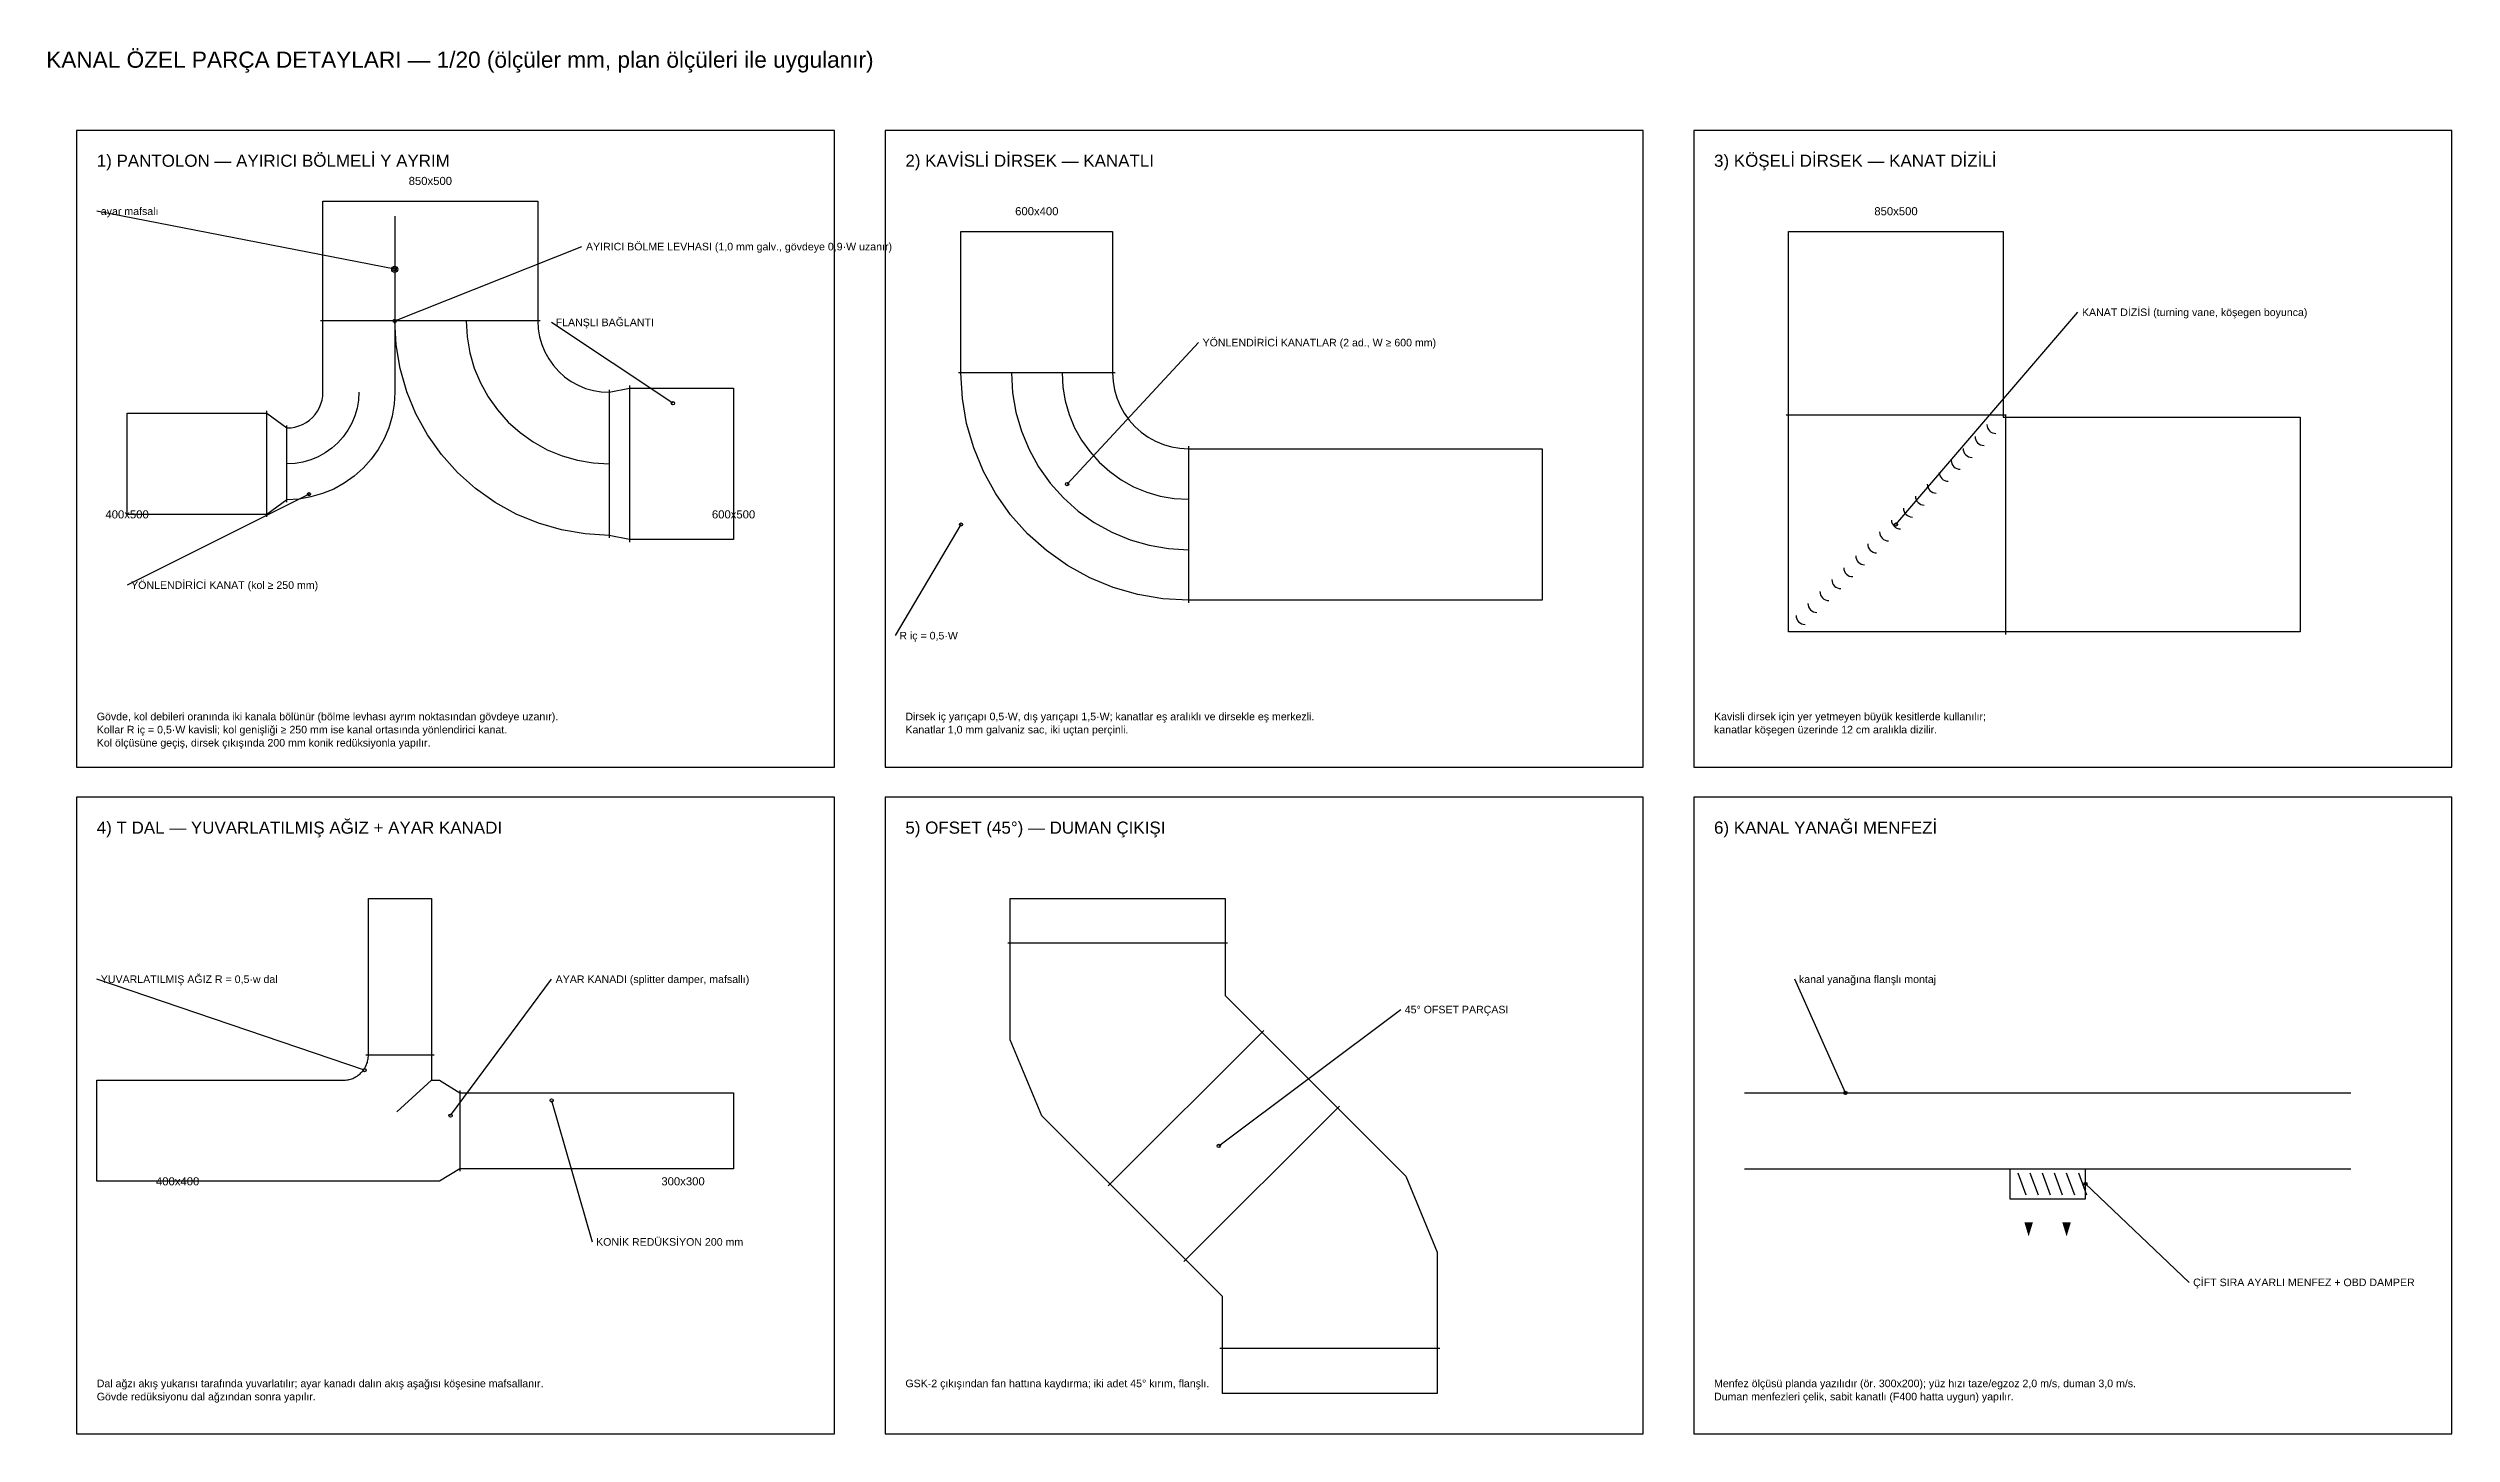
# Model space of a CAD drawing. Header units: centimetres. Extents: x 357699 to 366480, y -615216 to -609849.
# Drawn here: x 364102 to 366480, y -613250 to -611879 of the extents above; entities that cross this region are included whole.
import ezdxf
from ezdxf.enums import TextEntityAlignment as Align

# ---------------------------------------------------------------- set-up
doc = ezdxf.new("R2010")
doc.units = ezdxf.units.CM
for name, color, linetype in [('ROTAS-HAV-BASLIK', 7, 'Continuous'), ('ROTAS-HAV-CERCEVE', 7, 'Continuous'), ('ROTAS-HAV-DUMAN', 1, 'Continuous'), ('ROTAS-HAV-EGZOZ', 4, 'Continuous'), ('ROTAS-HAV-MENFEZ', 7, 'Continuous'), ('ROTAS-HAV-SEMA', 7, 'Continuous'), ('ROTAS-HAV-TAZE-HAVA', 3, 'Continuous')]:
    doc.layers.add(name, color=color, linetype=linetype)
doc.styles.add('ROTAS', font='arial.ttf')

msp = doc.modelspace()

# ---------------------------------------------------------------- linework, layer by layer
at = {"layer": 'ROTAS-HAV-CERCEVE'}
for points in [[(364130, -612590), (364880, -612590), (364880, -611960), (364130, -611960)], [(364930, -612590), (365680, -612590), (365680, -611960), (364930, -611960)], [(365730, -612590), (366480, -612590), (366480, -611960), (365730, -611960)], [(364130, -613250), (364880, -613250), (364880, -612620), (364130, -612620)], [(364930, -613250), (365680, -613250), (365680, -612620), (364930, -612620)], [(365730, -613250), (366480, -613250), (366480, -612620), (365730, -612620)]]:
    msp.add_lwpolyline(points, close=True, dxfattribs=at)
at = {"layer": 'ROTAS-HAV-DUMAN'}
for points in [[(364318.2, -612240), (364338.2, -612254.5), (364342.2, -612254.3), (364346.1, -612253.6), (364350, -612252.5), (364353.7, -612251), (364357.1, -612249.1), (364360.4, -612246.8), (364363.4, -612244.1), (364366, -612241.1), (364368.3, -612237.9), (364370.2, -612234.4), (364371.8, -612230.7), (364372.9, -612226.9), (364373.5, -612223), (364373.8, -612219), (364373.8, -612148.5), (364373.8, -612030), (364586.2, -612030), (364586.2, -612148.5), (364586.7, -612156.4), (364588, -612164.2), (364590.2, -612171.9), (364593.3, -612179.2), (364597.1, -612186.1), (364601.7, -612192.6), (364607, -612198.5), (364612.9, -612203.8), (364619.4, -612208.4), (364626.3, -612212.2), (364633.6, -612215.3), (364641.3, -612217.5), (364649.1, -612218.8), (364657, -612219.2), (364677, -612215), (364780, -612215), (364780, -612365), (364677, -612365), (364657, -612360.8), (364633.2, -612359.4), (364609.8, -612355.4), (364586.9, -612348.8), (364564.9, -612339.7), (364544.1, -612328.2), (364524.7, -612314.4), (364506.9, -612298.6), (364491.1, -612280.8), (364477.3, -612261.4), (364465.8, -612240.6), (364456.7, -612218.6), (364450.1, -612195.7), (364446.1, -612172.3), (364444.8, -612148.5), (364444.8, -612219), (364444.1, -612230.9), (364442.1, -612242.7), (364438.8, -612254.2), (364434.2, -612265.2), (364428.4, -612275.7), (364421.5, -612285.4), (364413.6, -612294.3), (364404.7, -612302.3), (364394.9, -612309.2), (364384.5, -612315), (364373.4, -612319.5), (364361.9, -612322.8), (364350.2, -612324.8), (364338.2, -612325.5), (364318.2, -612340), (364180, -612340), (364180, -612240), (364318.2, -612240)], [(364444.8, -612045), (364444.8, -612148.5)], [(366120, -612243.8), (366330, -612243.8), (366330, -612456.2), (366120, -612456.2), (366036.2, -612456.2), (365823.8, -612456.2), (365823.8, -612243.8), (365823.8, -612060), (366036.2, -612060), (366036.2, -612243.8), (366120, -612243.8)], [(364588.8, -612148.5), (364371.2, -612148.5)], [(364515.5, -612148.5), (364516.4, -612164.3), (364519, -612180), (364523.4, -612195.2), (364529.5, -612209.9), (364537.2, -612223.8), (364546.4, -612236.7), (364556.9, -612248.6), (364568.8, -612259.1), (364581.7, -612268.3), (364595.6, -612276), (364610.3, -612282.1), (364625.5, -612286.5), (364641.2, -612289.1), (364657, -612290)], [(364409.2, -612219), (364408.8, -612226.9), (364407.5, -612234.8), (364405.3, -612242.4), (364402.2, -612249.8), (364398.4, -612256.8), (364393.8, -612263.3), (364388.5, -612269.2), (364382.5, -612274.5), (364376, -612279.1), (364369.1, -612283), (364361.7, -612286), (364354, -612288.2), (364346.2, -612289.6), (364338.2, -612290)], [(364657, -612216.8), (364657, -612363.2)], [(364677, -612212.5), (364677, -612367.5)], [(364318.2, -612342.5), (364318.2, -612237.5)], [(364338.2, -612328), (364338.2, -612252)], [(366038.8, -612241.8), (365821.2, -612241.8)], [(366020, -612251.1), (366020.2, -612252.9), (366020.7, -612254.5), (366021.5, -612256), (366022.6, -612257.4), (366024, -612258.5), (366025.5, -612259.3), (366027.1, -612259.8), (366028.9, -612260)], [(366038.2, -612241.2), (366038.2, -612458.8)], [(365996.4, -612274.7), (365996.6, -612276.5), (365997.1, -612278.1), (365997.9, -612279.7), (365999, -612281), (366000.3, -612282.1), (366001.9, -612282.9), (366003.5, -612283.4), (366005.3, -612283.6)], [(366008.2, -612262.9), (366008.4, -612264.7), (366008.9, -612266.3), (366009.7, -612267.9), (366010.8, -612269.2), (366012.1, -612270.3), (366013.7, -612271.1), (366015.3, -612271.6), (366017.1, -612271.8)], [(365972.8, -612298.4), (365973, -612300.1), (365973.5, -612301.7), (365974.3, -612303.3), (365975.4, -612304.6), (365976.7, -612305.7), (365978.3, -612306.5), (365979.9, -612307), (365981.6, -612307.2)], [(365984.6, -612286.5), (365984.8, -612288.3), (365985.3, -612289.9), (365986.1, -612291.5), (365987.2, -612292.8), (365988.5, -612293.9), (365990.1, -612294.7), (365991.7, -612295.2), (365993.5, -612295.4)], [(365949.2, -612322), (365949.4, -612323.7), (365949.9, -612325.4), (365950.7, -612326.9), (365951.8, -612328.2), (365953.1, -612329.3), (365954.6, -612330.1), (365956.3, -612330.6), (365958, -612330.8)], [(365961, -612310.2), (365961.2, -612311.9), (365961.7, -612313.5), (365962.5, -612315.1), (365963.6, -612316.4), (365964.9, -612317.5), (365966.5, -612318.3), (365968.1, -612318.8), (365969.8, -612319)], [(365925.6, -612345.6), (365925.7, -612347.3), (365926.2, -612349), (365927.1, -612350.5), (365928.2, -612351.8), (365929.5, -612352.9), (365931, -612353.8), (365932.7, -612354.3), (365934.4, -612354.4)], [(365937.4, -612333.8), (365937.5, -612335.5), (365938.1, -612337.2), (365938.9, -612338.7), (365940, -612340), (365941.3, -612341.1), (365942.8, -612341.9), (365944.5, -612342.5), (365946.2, -612342.6)], [(365902, -612369.2), (365902.1, -612370.9), (365902.6, -612372.6), (365903.5, -612374.1), (365904.6, -612375.4), (365905.9, -612376.5), (365907.4, -612377.4), (365909.1, -612377.9), (365910.8, -612378)], [(365913.8, -612357.4), (365913.9, -612359.1), (365914.4, -612360.8), (365915.3, -612362.3), (365916.4, -612363.6), (365917.7, -612364.7), (365919.2, -612365.6), (365920.9, -612366.1), (365922.6, -612366.2)], [(365878.4, -612392.8), (365878.5, -612394.5), (365879, -612396.2), (365879.8, -612397.7), (365880.9, -612399.1), (365882.3, -612400.2), (365883.8, -612401), (365885.5, -612401.5), (365887.2, -612401.6)], [(365890.2, -612381), (365890.3, -612382.7), (365890.8, -612384.4), (365891.6, -612385.9), (365892.7, -612387.3), (365894.1, -612388.4), (365895.6, -612389.2), (365897.3, -612389.7), (365899, -612389.8)], [(365854.7, -612416.4), (365854.9, -612418.1), (365855.4, -612419.8), (365856.2, -612421.3), (365857.3, -612422.7), (365858.7, -612423.8), (365860.2, -612424.6), (365861.9, -612425.1), (365863.6, -612425.3)], [(365866.5, -612404.6), (365866.7, -612406.3), (365867.2, -612408), (365868, -612409.5), (365869.1, -612410.9), (365870.5, -612412), (365872, -612412.8), (365873.7, -612413.3), (365875.4, -612413.5)], [(365831.1, -612440), (365831.3, -612441.7), (365831.8, -612443.4), (365832.6, -612444.9), (365833.7, -612446.3), (365835.1, -612447.4), (365836.6, -612448.2), (365838.3, -612448.7), (365840, -612448.9)], [(365842.9, -612428.2), (365843.1, -612429.9), (365843.6, -612431.6), (365844.4, -612433.1), (365845.5, -612434.5), (365846.9, -612435.6), (365848.4, -612436.4), (365850.1, -612436.9), (365851.8, -612437.1)], [(365476.2, -613210), (365263.8, -613210), (365263.8, -613114), (365086.3, -612936.5), (365084.9, -612935.1), (365053.8, -612860), (365053.8, -612858), (365053.8, -612720), (365266.2, -612720), (365266.2, -612816), (365443.7, -612993.5), (365445.1, -612994.9), (365476.2, -613070), (365476.2, -613072), (365476.2, -613210)], [(365268.8, -612764.4), (365051.2, -612764.4)], [(365304.5, -612850.7), (365150.7, -613004.5)], [(365379.3, -612925.5), (365225.5, -613079.3)], [(365478.8, -613165.6), (365261.2, -613165.6)]]:
    msp.add_lwpolyline(points, dxfattribs=at)
at = {"layer": 'ROTAS-HAV-EGZOZ'}
for points in [[(365580, -612275), (365580, -612425), (365230, -612425), (365204.8, -612423.6), (365179.9, -612419.4), (365155.7, -612412.4), (365132.4, -612402.7), (365110.3, -612390.5), (365089.7, -612375.9), (365070.9, -612359.1), (365054.1, -612340.3), (365039.5, -612319.7), (365027.3, -612297.6), (365017.6, -612274.3), (365010.6, -612250.1), (365006.4, -612225.2), (365005, -612200), (365005, -612060), (365155, -612060), (365155, -612200), (365155.5, -612208.4), (365156.9, -612216.7), (365159.2, -612224.8), (365162.4, -612232.5), (365166.5, -612239.9), (365171.4, -612246.8), (365177, -612253), (365183.2, -612258.6), (365190.1, -612263.5), (365197.5, -612267.6), (365205.2, -612270.8), (365213.3, -612273.1), (365221.6, -612274.5), (365230, -612275), (365580, -612275)], [(365157.5, -612200), (365002.5, -612200)], [(365055, -612200), (365056.1, -612219.6), (365059.4, -612238.9), (365064.8, -612257.8), (365072.3, -612275.9), (365081.8, -612293.1), (365093.2, -612309.1), (365106.3, -612323.7), (365120.9, -612336.8), (365136.9, -612348.2), (365154.1, -612357.7), (365172.2, -612365.2), (365191.1, -612370.6), (365210.4, -612373.9), (365230, -612375)], [(365105, -612200), (365105.8, -612214), (365108.1, -612227.8), (365112, -612241.3), (365117.4, -612254.2), (365124.2, -612266.5), (365132.3, -612277.9), (365141.6, -612288.4), (365152.1, -612297.7), (365163.5, -612305.8), (365175.8, -612312.6), (365188.7, -612318), (365202.2, -612321.9), (365216, -612324.2), (365230, -612325)], [(365230, -612272.5), (365230, -612427.5)]]:
    msp.add_lwpolyline(points, dxfattribs=at)
at = {"layer": 'ROTAS-HAV-MENFEZ'}
for p, q in [((366050.5, -612991.5), (366058.5, -613013.5)), ((366062.5, -612991.5), (366070.5, -613013.5)), ((366074.5, -612991.5), (366082.5, -613013.5)), ((366086.5, -612991.5), (366094.5, -613013.5)), ((366098.5, -612991.5), (366106.5, -613013.5)), ((366110.5, -612991.5), (366118.5, -613013.5))]:
    msp.add_line(p, q, dxfattribs=at)
msp.add_lwpolyline([(366042.5, -612987.5), (366042.5, -613017.5), (366117.5, -613017.5), (366117.5, -612987.5)], dxfattribs=at)
for points in [[(366061.2, -613054.5), (366065.5, -613040.5), (366057, -613040.5)], [(366098.8, -613054.5), (366103, -613040.5), (366094.5, -613040.5)]]:
    msp.add_solid(points, dxfattribs=at)
at = {"layer": 'ROTAS-HAV-SEMA'}
for p, q in [((364444.8, -612097.4), (364150, -612040)), ((364444.8, -612148.5), (364630, -612075)), ((365930, -612350), (366110, -612140)), ((364720, -612230), (364600, -612150)), ((365110, -612310), (365240, -612170)), ((364360, -612320), (364180, -612410)), ((365005, -612350), (364940, -612460)), ((364415, -612890), (364150, -612800)), ((364500, -612935), (364600, -612800)), ((365880, -612912.5), (365830, -612800)), ((365260, -612965), (365440, -612830)), ((364600, -612920), (364640, -613060)), ((366117.5, -613002.5), (366220, -613100))]:
    msp.add_line(p, q, dxfattribs=at)
for centre, radius in [((364444.8, -612097.4), 3), ((364444.8, -612097.4), 1.6), ((364444.8, -612148.5), 1.6), ((364720, -612230), 1.6), ((364360, -612320), 1.6), ((365110, -612310), 1.6), ((365005, -612350), 1.6), ((365930, -612350), 1.6), ((364415, -612890), 1.6), ((364600, -612920), 1.6), ((365880, -612912.5), 1.6), ((364500, -612935), 1.6), ((365260, -612965), 1.6), ((366117.5, -613002.5), 1.6)]:
    msp.add_circle(centre, radius, dxfattribs=at)
at = {"layer": 'ROTAS-HAV-TAZE-HAVA'}
for p, q in [((365780, -612912.5), (366380, -612912.5)), ((365780, -612987.5), (366380, -612987.5))]:
    msp.add_line(p, q, dxfattribs=at)
for points in [[(364489.2, -612900), (364509.2, -612912.5), (364780, -612912.5), (364780, -612987.5), (364509.2, -612987.5), (364489.2, -613000), (364450, -613000), (364150, -613000), (364150, -612900), (364393.8, -612900), (364395, -612900), (364396.2, -612899.9), (364397.4, -612899.7), (364398.6, -612899.5), (364399.8, -612899.3), (364401, -612898.9), (364402.2, -612898.5), (364403.3, -612898.1), (364404.4, -612897.6), (364405.5, -612897), (364406.6, -612896.4), (364407.6, -612895.8), (364408.6, -612895.1), (364409.6, -612894.3), (364410.5, -612893.5), (364411.4, -612892.7), (364412.3, -612891.8), (364413.1, -612890.9), (364413.8, -612889.9), (364414.5, -612888.9), (364415.2, -612887.9), (364415.8, -612886.8), (364416.3, -612885.7), (364416.8, -612884.6), (364417.3, -612883.4), (364417.7, -612882.3), (364418, -612881.1), (364418.3, -612879.9), (364418.5, -612878.7), (364418.6, -612877.5), (364418.7, -612876.2), (364418.8, -612875), (364418.8, -612720), (364481.2, -612720), (364481.2, -612900), (364489.2, -612900)], [(364416.2, -612875), (364483.8, -612875)], [(364481.2, -612900), (364446.9, -612931.2)], [(364509.2, -612910), (364509.2, -612990)]]:
    msp.add_lwpolyline(points, dxfattribs=at)

# ---------------------------------------------------------------- texts
at = {"layer": 'ROTAS-HAV-BASLIK', "style": 'ROTAS'}
for s, height, p in [('KANAL ÖZEL PARÇA DETAYLARI — 1/20 (ölçüler mm, plan ölçüleri ile uygulanır)', 16, (364100, -611890)), ('1) PANTOLON — AYIRICI BÖLMELİ Y AYRIM', 12, (364150, -611990)), ('2) KAVİSLİ DİRSEK — KANATLI', 12, (364950, -611990)), ('3) KÖŞELİ DİRSEK — KANAT DİZİLİ', 12, (365750, -611990)), ('4) T DAL — YUVARLATILMIŞ AĞIZ + AYAR KANADI', 12, (364150, -612650)), ('5) OFSET (45°) — DUMAN ÇIKIŞI', 12, (364950, -612650)), ('6) KANAL YANAĞI MENFEZİ', 12, (365750, -612650))]:
    msp.add_text(s, height=height, dxfattribs=at).set_placement(p, align=Align.MIDDLE_LEFT)
at = {"layer": 'ROTAS-HAV-DUMAN', "style": 'ROTAS'}
for s, p in [('850x500', (364480, -612010)), ('850x500', (365930, -612040)), ('400x500', (364180, -612340)), ('600x500', (364780, -612340))]:
    msp.add_text(s, height=8, dxfattribs=at).set_placement(p, align=Align.MIDDLE_CENTER)
at = {"layer": 'ROTAS-HAV-EGZOZ', "style": 'ROTAS'}
msp.add_text('600x400', height=8, dxfattribs=at).set_placement((365080, -612040), align=Align.MIDDLE_CENTER)
at = {"layer": 'ROTAS-HAV-SEMA', "style": 'ROTAS'}
for s, p in [('ayar mafsalı', (364154, -612040)), ('AYIRICI BÖLME LEVHASI (1,0 mm galv., gövdeye 0,9·W uzanır)', (364634, -612075)), ('KANAT DİZİSİ (turning vane, köşegen boyunca)', (366114, -612140)), ('FLANŞLI BAĞLANTI', (364604, -612150)), ('YÖNLENDİRİCİ KANATLAR (2 ad., W ≥ 600 mm)', (365244, -612170)), ('YÖNLENDİRİCİ KANAT (kol ≥ 250 mm)', (364184, -612410)), ('R iç = 0,5·W', (364944, -612460)), ('Gövde, kol debileri oranında iki kanala bölünür (bölme levhası ayrım noktasından gövdeye uzanır).', (364150, -612540)), ('Dirsek iç yarıçapı 0,5·W, dış yarıçapı 1,5·W; kanatlar eş aralıklı ve dirsekle eş merkezli.', (364950, -612540)), ('Kavisli dirsek için yer yetmeyen büyük kesitlerde kullanılır;', (365750, -612540)), ('Kollar R iç = 0,5·W kavisli; kol genişliği ≥ 250 mm ise kanal ortasında yönlendirici kanat.', (364150, -612553)), ('Kol ölçüsüne geçiş, dirsek çıkışında 200 mm konik redüksiyonla yapılır.', (364150, -612566)), ('Kanatlar 1,0 mm galvaniz sac, iki uçtan perçinli.', (364950, -612553)), ('kanatlar köşegen üzerinde 12 cm aralıkla dizilir.', (365750, -612553)), ('YUVARLATILMIŞ AĞIZ R = 0,5·w dal', (364154, -612800)), ('AYAR KANADI (splitter damper, mafsallı)', (364604, -612800)), ('kanal yanağına flanşlı montaj', (365834, -612800)), ('45° OFSET PARÇASI', (365444, -612830)), ('KONİK REDÜKSİYON 200 mm', (364644, -613060)), ('ÇİFT SIRA AYARLI MENFEZ + OBD DAMPER', (366224, -613100)), ('Gövde redüksiyonu dal ağzından sonra yapılır.', (364150, -613213)), ('Dal ağzı akış yukarısı tarafında yuvarlatılır; ayar kanadı dalın akış aşağısı köşesine mafsallanır.', (364150, -613200)), ('GSK-2 çıkışından fan hattına kaydırma; iki adet 45° kırım, flanşlı.', (364950, -613200)), ('Menfez ölçüsü planda yazılıdır (ör. 300x200); yüz hızı taze/egzoz 2,0 m/s, duman 3,0 m/s.', (365750, -613200)), ('Duman menfezleri çelik, sabit kanatlı (F400 hatta uygun) yapılır.', (365750, -613213))]:
    msp.add_text(s, height=7.5, dxfattribs=at).set_placement(p, align=Align.MIDDLE_LEFT)
at = {"layer": 'ROTAS-HAV-TAZE-HAVA', "style": 'ROTAS'}
for s, p in [('400x400', (364230, -613000)), ('300x300', (364730, -613000))]:
    msp.add_text(s, height=8, dxfattribs=at).set_placement(p, align=Align.MIDDLE_CENTER)

doc.saveas('drawing.dxf')
